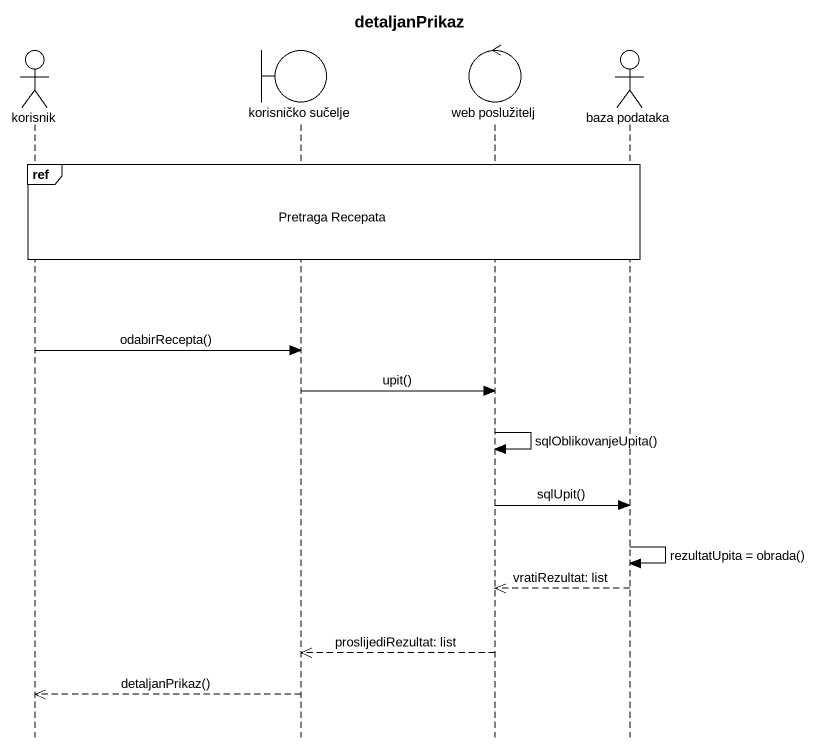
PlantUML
@startuml
title detaljanPrikaz
hide footbox
actor korisnik
boundary "korisničko sučelje" as korisničko_sučelje
control "web poslužitelj" as web_poslužitelj
actor "baza podataka" as baza_podataka

ref over korisnik, korisničko_sučelje, web_poslužitelj, baza_podataka : Pretraga Recepata
korisnik -> korisničko_sučelje : odabirRecepta()
korisničko_sučelje -> web_poslužitelj : upit()
web_poslužitelj -> web_poslužitelj : sqlOblikovanjeUpita()
web_poslužitelj -> baza_podataka : sqlUpit()
baza_podataka -> baza_podataka : rezultatUpita = obrada()
baza_podataka -->> web_poslužitelj : vratiRezultat: list
web_poslužitelj -->> korisničko_sučelje : proslijediRezultat: list
korisničko_sučelje -->> korisnik : detaljanPrikaz()
@enduml
